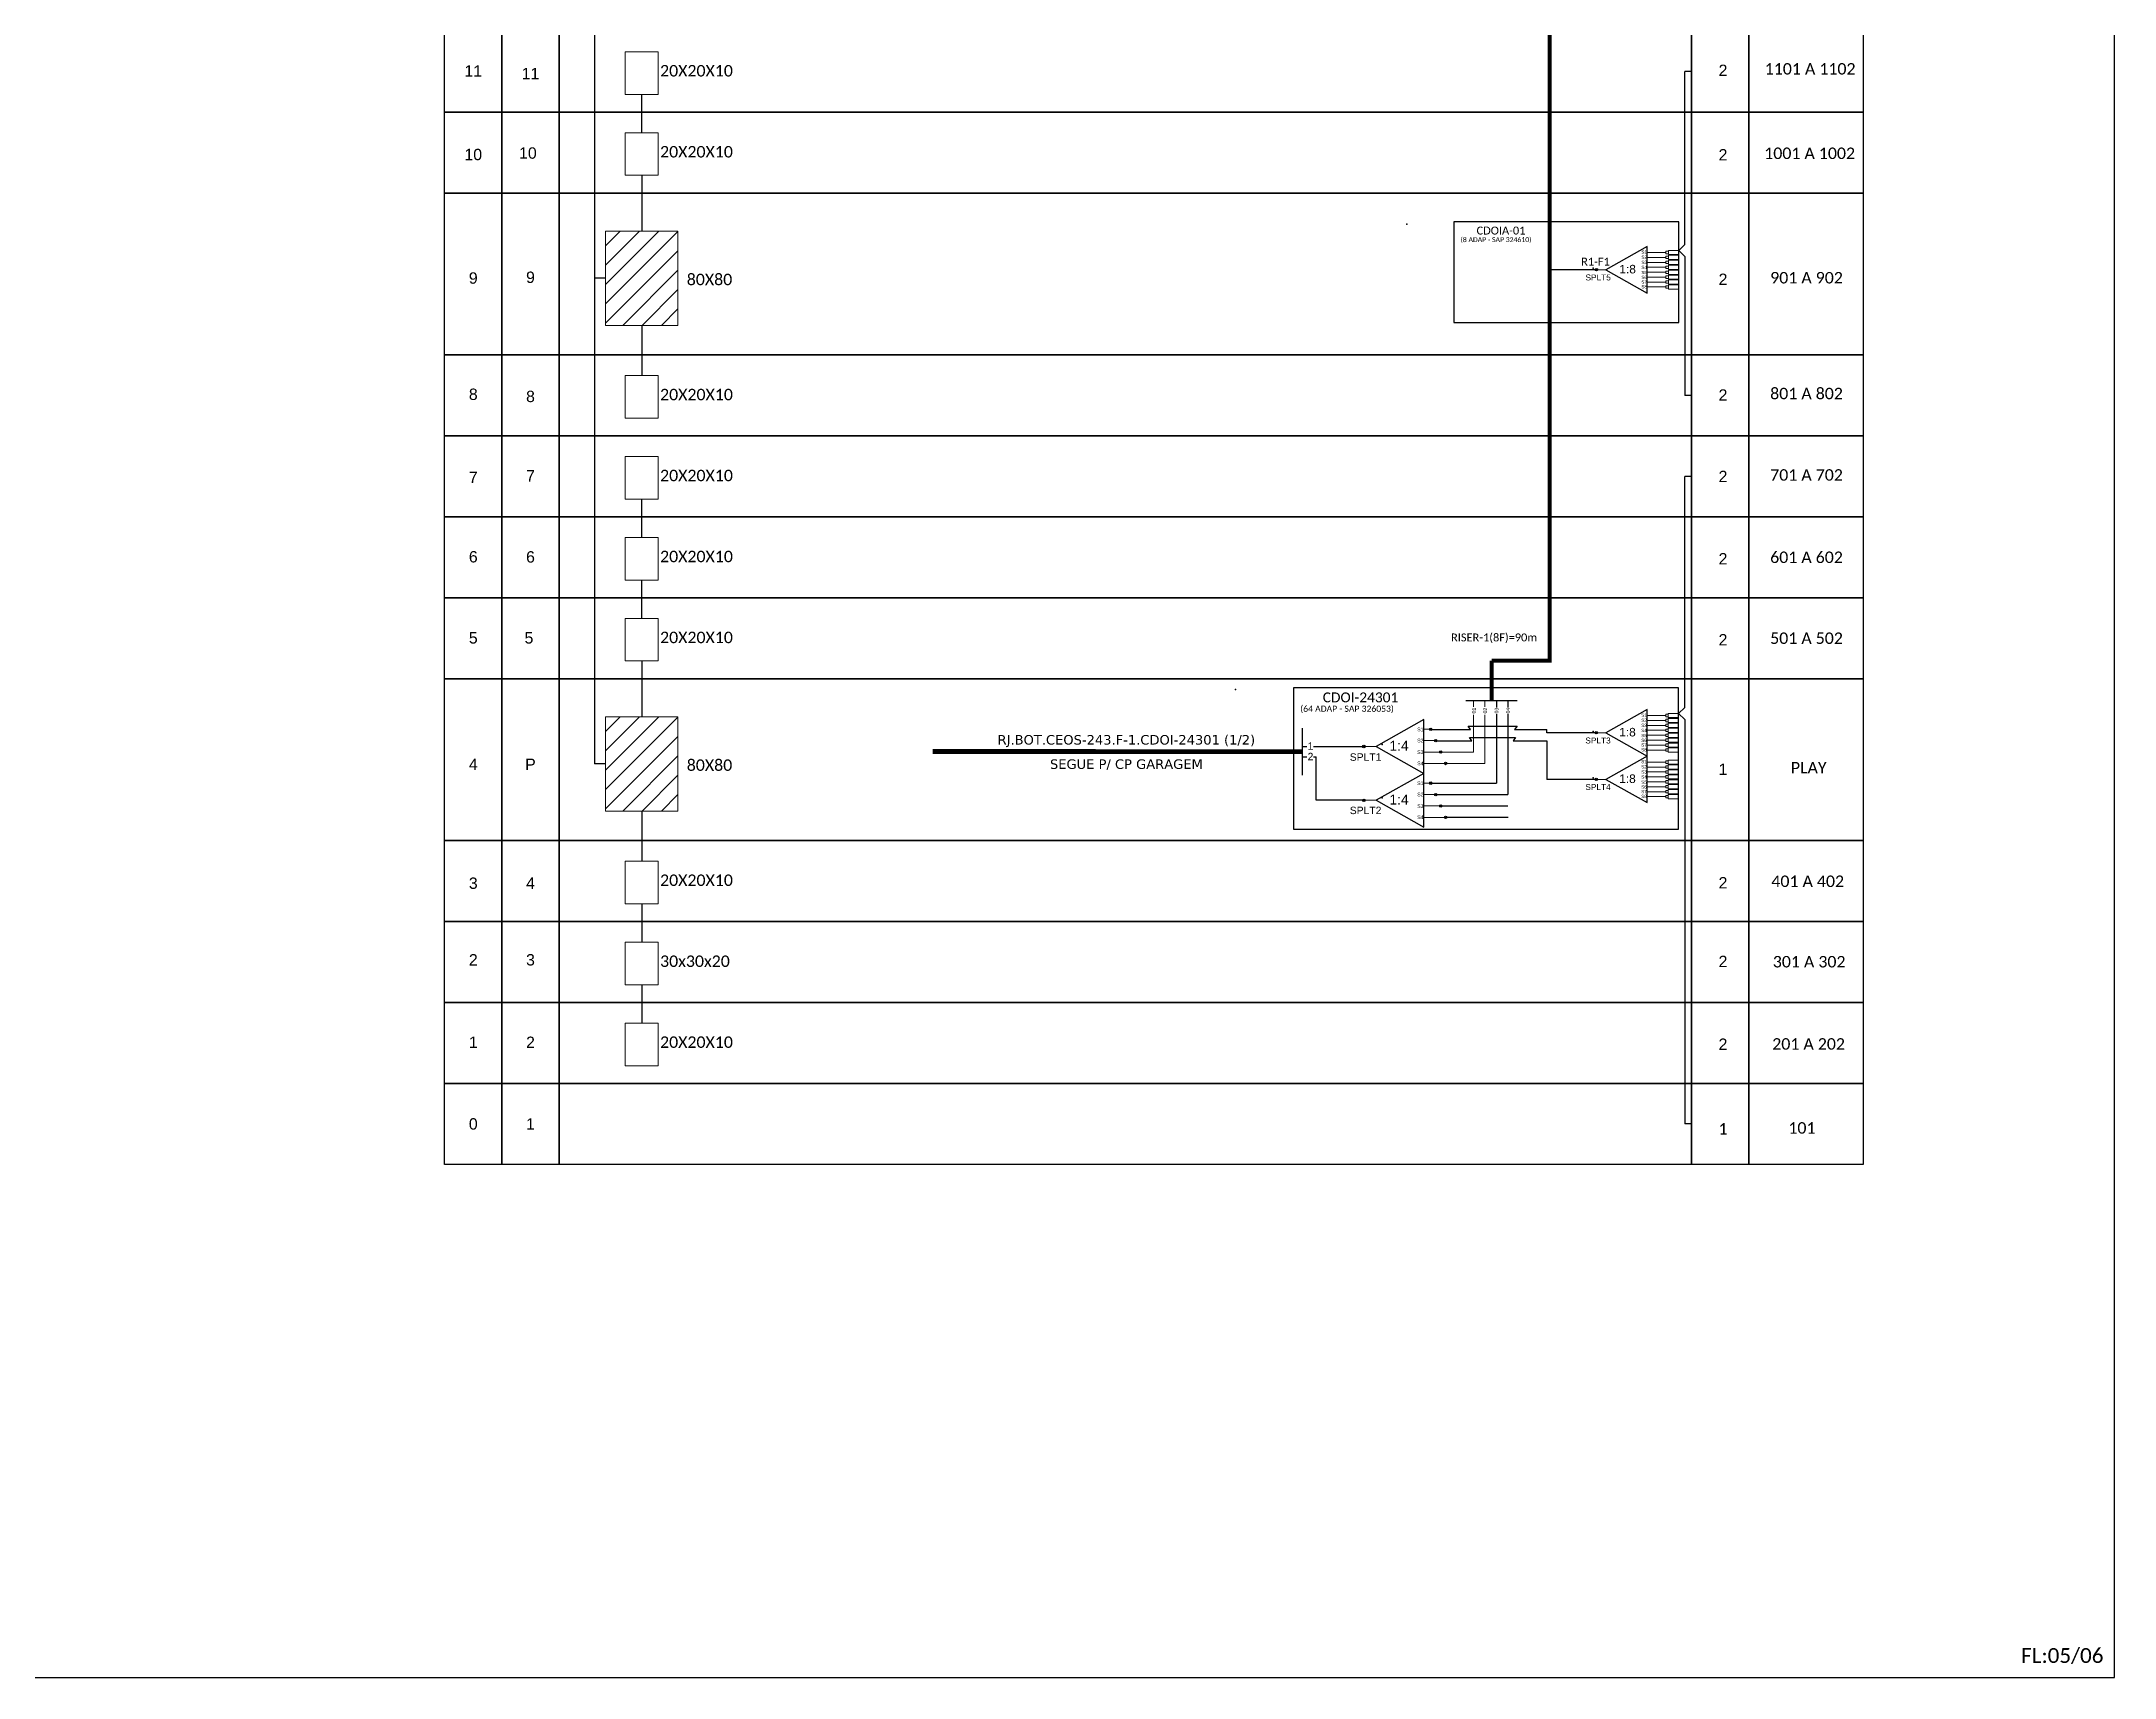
# Model space of a CAD drawing. Header units: inches. Extents: x 2352 to 7774, y -43 to 551.
# Drawn here: x 6444.4 to 6863.7, y -43.2 to 287.8 of the extents above; entities that cross this region are included whole.
import ezdxf
from ezdxf.enums import TextEntityAlignment as Align

# ---------------------------------------------------------------- set-up
doc = ezdxf.new("R2010")
doc.units = ezdxf.units.IN
doc.header["$MEASUREMENT"] = 0
doc.layers.add('40.1-ETIQUETAS', color=1, linetype='Continuous', lineweight=20)
doc.styles.add('ARIAL', font='arial.ttf')
doc.styles.add('siredit', font='verdana.ttf')
doc.styles.add('WMF-Calibri0', font='calibri.ttf')
doc.linetypes.add('RESERVA', pattern='A,0.5,-0.15,["RESERVA",Standard,S=0.18,R=0,X=0,Y=-0.1],-1.3', length=1.95)

# ---------------------------------------------------------------- blocks, each defined once
blk = doc.blocks.new('SPLT_1-8_SC-APC')
at = {"color": 1}
blk.add_lwpolyline([(-7.37, -2.1), (-17.04, -7.55), (-7.37, -13), (-7.37, -2.1)], dxfattribs=at)
at = {"color": 3, "lineweight": 0}
for points in [[(-2.99, -3.51), (-7.37, -3.51)], [(-7.37, -4.66), (-2.99, -4.66)], [(-2.41, -3.02), (-2.41, -4)], [(-2.41, -3.02), (0, -3.02)], [(-2.41, -4), (0, -4)], [(-2.41, -4.17), (-2.41, -5.16)], [(-2.41, -4.17), (0, -4.17)], [(-7.37, -5.82), (-2.99, -5.82)], [(-7.37, -6.97), (-2.99, -6.97)], [(-7.37, -8.12), (-2.99, -8.12)], [(-7.37, -9.28), (-2.99, -9.28)], [(-2.41, -5.16), (0, -5.16)], [(-2.41, -5.32), (-2.41, -6.31)], [(-2.41, -5.32), (0, -5.32)], [(-2.41, -6.31), (0, -6.31)], [(-2.41, -6.48), (-2.41, -7.46)], [(-2.41, -6.48), (0, -6.48)], [(-2.41, -7.46), (0, -7.46)], [(-2.41, -7.63), (-2.41, -8.62)], [(-2.41, -7.63), (0, -7.63)], [(-2.41, -8.62), (0, -8.62)], [(-2.41, -8.78), (-2.41, -9.77)], [(-2.41, -8.78), (0, -8.78)], [(-7.37, -10.43), (-2.99, -10.43)], [(-7.37, -11.58), (-2.99, -11.58)], [(-2.41, -9.77), (0, -9.77)], [(-2.41, -9.94), (-2.41, -10.92)], [(-2.41, -9.94), (0, -9.94)], [(-2.41, -10.92), (0, -10.92)], [(-2.41, -11.09), (-2.41, -12.08)], [(-2.41, -11.09), (0, -11.09)], [(-2.41, -12.08), (0, -12.08)]]:
    blk.add_lwpolyline(points, dxfattribs=at)
for points in [[(-2.99, -3.22), (-2.41, -3.22), (-2.41, -3.8), (-2.99, -3.8)], [(-2.99, -4.38), (-2.41, -4.38), (-2.41, -4.95), (-2.99, -4.95)], [(-2.99, -5.53), (-2.41, -5.53), (-2.41, -6.1), (-2.99, -6.1)], [(-2.99, -6.68), (-2.41, -6.68), (-2.41, -7.26), (-2.99, -7.26)], [(-2.99, -7.84), (-2.41, -7.84), (-2.41, -8.41), (-2.99, -8.41)], [(-2.99, -8.99), (-2.41, -8.99), (-2.41, -9.56), (-2.99, -9.56)], [(-2.99, -10.14), (-2.41, -10.14), (-2.41, -10.72), (-2.99, -10.72)], [(-2.99, -11.3), (-2.41, -11.3), (-2.41, -11.87), (-2.99, -11.87)]]:
    blk.add_lwpolyline(points, close=True, dxfattribs=at)
at = {"color": 1, "lineweight": 0}
blk.add_lwpolyline([(-17.04, -7.55), (-19.26, -7.55)], dxfattribs=at)
at = {"color": 1, "style": 'ARIAL'}
for s, height, p in [('S1', 0.75, (-8.74, -3.78)), ('S2', 0.75, (-8.74, -4.97)), ('1:8', 2, (-13.91, -8.4)), ('S3', 0.75, (-8.74, -6.18)), ('S4', 0.75, (-8.74, -7.36)), ('S5', 0.75, (-8.74, -8.57)), ('S6', 0.75, (-8.74, -9.69)), ('S7', 0.75, (-8.74, -10.78)), ('S8', 0.75, (-8.74, -11.9))]:
    blk.add_text(s, height=height, dxfattribs=at).set_placement(p)
blk = doc.blocks.new('SPLITTER_')
blk.add_point((0, 0))
at = {"style": 'ARIAL', "flags": 4}
blk.add_attdef('SPLT', (0, -3.26), '', height=1.5, dxfattribs=at)
blk = doc.blocks.new('A$C415C251F')
at = {"color": 3}
blk.add_point((0, 0), dxfattribs=at)
blk = doc.blocks.new('LEG_CDOIA8_C-SPLT_ESQ')
at = {"color": 3, "extrusion": (0, 0, -1), "xscale": -1, "zscale": -1}
blk.add_blockref('A$C415C251F', (0, 0), dxfattribs=at)
at = {"color": 1, "style": 'WMF-Calibri0', "flags": 4}
blk.add_attdef('MODELO', text='', height=1.5, dxfattribs=at).set_placement((22.54, -4.54), align=Align.CENTER)
blk.add_attdef('CDO', (21.44, -2.61), '', height=2, dxfattribs=at)
at = {"style": 'ARIAL', "flags": 4}
blk.add_attdef('SPLITAGEM', text='', height=1.5, dxfattribs=at).set_placement((18.61, -12.59), align=Align.CENTER)
blk = doc.blocks.new('SPLT_1-4_DIV_DIR')
h = blk.add_hatch(color=3)
h.dxf.hatch_style = 1
edge = h.paths.add_edge_path()
edge.add_arc((13.27, 3.47), 0.242, 0, 360)
h = blk.add_hatch(color=3)
h.dxf.hatch_style = 1
edge = h.paths.add_edge_path()
edge.add_arc((14.27, 1.17), 0.242, 0, 360)
h = blk.add_hatch(color=3)
h.dxf.hatch_style = 1
edge = h.paths.add_edge_path()
edge.add_arc((15.27, -1.14), 0.242, 0, 360)
h = blk.add_hatch(color=3)
h.dxf.hatch_style = 1
edge = h.paths.add_edge_path()
edge.add_arc((16.27, -3.45), 0.242, 0, 360)
at = {"color": 1}
blk.add_lwpolyline([(11.89, 5.45), (2.22, 0), (11.89, -5.45), (11.89, 5.45)], dxfattribs=at)
at = {"color": 1, "lineweight": 0}
blk.add_lwpolyline([(2.22, 0), (0, 0)], dxfattribs=at)
at = {"color": 7, "lineweight": 0}
for points in [[(13.27, 3.47), (11.89, 3.47)], [(11.89, 1.17), (14.27, 1.17)], [(11.89, -1.14), (15.27, -1.14)], [(11.89, -3.45), (16.27, -3.45)]]:
    blk.add_lwpolyline(points, dxfattribs=at)
at = {"color": 3}
for centre in [(13.27, 3.47), (14.27, 1.17), (15.27, -1.14), (16.27, -3.45)]:
    blk.add_circle(centre, 0.242, dxfattribs=at)
at = {"color": 1, "style": 'ARIAL'}
for s, height, p in [('1:4', 2, (4.91, -0.85)), ('S1', 0.75, (10.52, 3.07)), ('S2', 0.75, (10.52, 0.81)), ('S3', 0.75, (10.52, -1.54)), ('S4', 0.75, (10.52, -3.8))]:
    blk.add_text(s, height=height, dxfattribs=at).set_placement(p)

msp = doc.modelspace()

# ---------------------------------------------------------------- hatches: boundary and pattern name
h = msp.add_hatch()
h.set_pattern_fill('ANSI31', color=1, scale=22.150909, style=0)
h.set_pattern_definition([(45, (-270.7667, -384.188), (-1.9578823, 1.9578823), [])])
h.paths.add_polyline_path([(6573.16, 249.41), (6558.49, 249.41), (6558.49, 230.32), (6573.16, 230.32)])
h = msp.add_hatch(color=3)
h.dxf.hatch_style = 1
edge = h.paths.add_edge_path()
edge.add_arc((6758.93, 241.58), 0.242, 0, 360)
h = msp.add_hatch()
h.set_pattern_fill('ANSI31', color=1, scale=22.150909, style=0)
h.set_pattern_definition([(45, (-270.7667, -482.419), (-1.9578823, 1.9578823), [])])
h.paths.add_polyline_path([(6573.16, 151.18), (6558.49, 151.18), (6558.49, 132.09), (6573.16, 132.09)])
h = msp.add_hatch(color=3)
h.dxf.hatch_style = 1
edge = h.paths.add_edge_path()
edge.add_arc((6758.89, 147.93), 0.242, 0, 360)
h = msp.add_hatch(color=3)
h.dxf.hatch_style = 1
edge = h.paths.add_edge_path()
edge.add_arc((6711.89, 145.16), 0.256, 0, 360)
h = msp.add_hatch(color=3)
h.dxf.hatch_style = 1
edge = h.paths.add_edge_path()
edge.add_arc((6758.89, 138.51), 0.242, 0, 360)
h = msp.add_hatch(color=3)
h.dxf.hatch_style = 1
edge = h.paths.add_edge_path()
edge.add_arc((6711.89, 134.27), 0.256, 0, 360)

# ---------------------------------------------------------------- linework, layer by layer
at = {"color": 3}
for p, q in [((6565.82, 269.3), (6565.82, 277.05)), ((6565.82, 187.44), (6565.82, 195.2)), ((6565.82, 171.07), (6565.82, 178.82)), ((6758.89, 147.93), (6748.9, 147.93)), ((6565.9, 105.58), (6565.9, 113.34)), ((6565.9, 89.21), (6565.9, 96.96))]:
    msp.add_line(p, q, dxfattribs=at)
at = {"color": 2}
msp.add_line((6758.89, 138.51), (6748.9, 138.51), dxfattribs=at)
msp.add_lwpolyline([(6025.14, -43.15), (6863.71, -43.15), (6863.71, 550.85), (6025.14, 550.85), (6025.14, -43.15)])
at = {"color": 5, "const_width": 0.8}
for points in [[(6749.45, 454.41), (6749.45, 162.51), (6737.72, 162.51)], [(6737.72, 154.45), (6737.72, 162.51)]]:
    msp.add_lwpolyline(points, dxfattribs=at)
at = {"color": 3}
for points in [[(6558.49, 452.7), (6556.26, 452.7), (6556.26, 141.63)], [(6776.82, 246.7), (6776.82, 281.65)], [(6778.14, 281.65), (6776.82, 281.65)], [(6565.82, 260.68), (6565.82, 249.41)], [(6776.82, 246.7), (6775.57, 245.49), (6776.82, 244.28), (6776.82, 244.28)], [(6776.82, 244.28), (6776.82, 216.16)], [(6558.49, 239.86), (6556.26, 239.86)], [(6565.82, 230.32), (6565.82, 220.19)], [(6778.14, 216.16), (6776.82, 216.16)], [(6776.79, 153.05), (6776.79, 199.79)], [(6778.14, 199.79), (6776.79, 199.79)], [(6565.82, 162.45), (6565.82, 151.18)], [(6776.79, 153.05), (6775.54, 151.84), (6776.79, 150.63), (6776.79, 150.63)], [(6725.65, 148.59), (6733.44, 148.59)], [(6733.44, 148.59), (6732.97, 149.28), (6742.88, 149.28), (6742.37, 148.59)], [(6742.37, 148.59), (6748.9, 148.59)], [(6748.9, 147.93), (6748.9, 148.59)], [(6776.79, 150.63), (6776.82, 68.81)], [(6699.42, 145.16), (6700.36, 145.16)], [(6701.67, 145.16), (6711.89, 145.16)], [(6558.49, 141.63), (6556.26, 141.63)], [(6565.82, 132.09), (6565.82, 121.96)], [(6778.14, 68.81), (6776.82, 68.81)]]:
    msp.add_lwpolyline(points, dxfattribs=at)
for points in [[(6525.97, 289.83), (6537.55, 289.83), (6537.55, 273.46), (6525.97, 273.46)], [(6537.55, 289.83), (6549.12, 289.83), (6549.12, 273.46), (6537.55, 273.46)], [(6549.12, 289.83), (6778.14, 289.83), (6778.14, 273.46), (6549.12, 273.46)], [(6778.14, 289.83), (6789.71, 289.83), (6789.71, 273.46), (6778.14, 273.46)], [(6789.71, 289.83), (6812.86, 289.83), (6812.86, 273.46), (6789.71, 273.46)], [(6525.97, 273.46), (6537.55, 273.46), (6537.55, 257.09), (6525.97, 257.09)], [(6537.55, 273.46), (6549.12, 273.46), (6549.12, 257.09), (6537.55, 257.09)], [(6549.12, 273.46), (6778.14, 273.46), (6778.14, 257.09), (6549.12, 257.09)], [(6778.14, 273.46), (6789.71, 273.46), (6789.71, 257.09), (6778.14, 257.09)], [(6789.71, 273.46), (6812.86, 273.46), (6812.86, 257.09), (6789.71, 257.09)], [(6525.97, 257.09), (6537.55, 257.09), (6537.55, 224.35), (6525.97, 224.35)], [(6537.55, 257.09), (6549.12, 257.09), (6549.12, 224.35), (6537.55, 224.35)], [(6549.12, 257.09), (6778.14, 257.09), (6778.14, 224.35), (6549.12, 224.35)], [(6778.14, 257.09), (6789.71, 257.09), (6789.71, 224.35), (6778.14, 224.35)], [(6789.71, 257.09), (6812.86, 257.09), (6812.86, 224.35), (6789.71, 224.35)], [(6525.97, 224.35), (6537.55, 224.35), (6537.55, 207.97), (6525.97, 207.97)], [(6537.55, 224.35), (6549.12, 224.35), (6549.12, 207.97), (6537.55, 207.97)], [(6549.12, 224.35), (6778.14, 224.35), (6778.14, 207.97), (6549.12, 207.97)], [(6778.14, 224.35), (6789.71, 224.35), (6789.71, 207.97), (6778.14, 207.97)], [(6789.71, 224.35), (6812.86, 224.35), (6812.86, 207.97), (6789.71, 207.97)], [(6525.97, 207.97), (6537.55, 207.97), (6537.55, 191.6), (6525.97, 191.6)], [(6537.55, 207.97), (6549.12, 207.97), (6549.12, 191.6), (6537.55, 191.6)], [(6549.12, 207.97), (6778.14, 207.97), (6778.14, 191.6), (6549.12, 191.6)], [(6778.14, 207.97), (6789.71, 207.97), (6789.71, 191.6), (6778.14, 191.6)], [(6789.71, 207.97), (6812.86, 207.97), (6812.86, 191.6), (6789.71, 191.6)], [(6525.97, 191.6), (6537.55, 191.6), (6537.55, 175.23), (6525.97, 175.23)], [(6537.55, 191.6), (6549.12, 191.6), (6549.12, 175.23), (6537.55, 175.23)], [(6549.12, 191.6), (6778.14, 191.6), (6778.14, 175.23), (6549.12, 175.23)], [(6778.14, 191.6), (6789.71, 191.6), (6789.71, 175.23), (6778.14, 175.23)], [(6789.71, 191.6), (6812.86, 191.6), (6812.86, 175.23), (6789.71, 175.23)], [(6525.97, 175.23), (6537.55, 175.23), (6537.55, 158.86), (6525.97, 158.86)], [(6537.55, 175.23), (6549.12, 175.23), (6549.12, 158.86), (6537.55, 158.86)], [(6549.12, 175.23), (6778.14, 175.23), (6778.14, 158.86), (6549.12, 158.86)], [(6778.14, 175.23), (6789.71, 175.23), (6789.71, 158.86), (6778.14, 158.86)], [(6789.71, 175.23), (6812.86, 175.23), (6812.86, 158.86), (6789.71, 158.86)], [(6525.97, 158.86), (6537.55, 158.86), (6537.55, 126.11), (6525.97, 126.11)], [(6537.55, 158.86), (6549.12, 158.86), (6549.12, 126.11), (6537.55, 126.11)], [(6549.12, 158.86), (6778.14, 158.86), (6778.14, 126.11), (6549.12, 126.11)], [(6778.14, 158.86), (6789.71, 158.86), (6789.71, 126.11), (6778.14, 126.11)], [(6789.71, 158.86), (6812.86, 158.86), (6812.86, 126.11), (6789.71, 126.11)], [(6525.97, 126.11), (6537.55, 126.11), (6537.55, 109.74), (6525.97, 109.74)], [(6537.55, 126.11), (6549.12, 126.11), (6549.12, 109.74), (6537.55, 109.74)], [(6549.12, 126.11), (6778.14, 126.11), (6778.14, 109.74), (6549.12, 109.74)], [(6778.14, 126.11), (6789.71, 126.11), (6789.71, 109.74), (6778.14, 109.74)], [(6789.71, 126.11), (6812.86, 126.11), (6812.86, 109.74), (6789.71, 109.74)], [(6525.97, 109.74), (6537.55, 109.74), (6537.55, 93.37), (6525.97, 93.37)], [(6537.55, 109.74), (6549.12, 109.74), (6549.12, 93.37), (6537.55, 93.37)], [(6549.12, 109.74), (6778.14, 109.74), (6778.14, 93.37), (6549.12, 93.37)], [(6778.14, 109.74), (6789.71, 109.74), (6789.71, 93.37), (6778.14, 93.37)], [(6789.71, 109.74), (6812.86, 109.74), (6812.86, 93.37), (6789.71, 93.37)], [(6525.97, 93.37), (6537.55, 93.37), (6537.55, 77), (6525.97, 77)], [(6537.55, 93.37), (6549.12, 93.37), (6549.12, 77), (6537.55, 77)], [(6549.12, 93.37), (6778.14, 93.37), (6778.14, 77), (6549.12, 77)], [(6778.14, 93.37), (6789.71, 93.37), (6789.71, 77), (6778.14, 77)], [(6789.71, 93.37), (6812.86, 93.37), (6812.86, 77), (6789.71, 77)], [(6525.97, 77), (6537.55, 77), (6537.55, 60.63), (6525.97, 60.63)], [(6537.55, 77), (6549.12, 77), (6549.12, 60.63), (6537.55, 60.63)], [(6549.12, 77), (6778.14, 77), (6778.14, 60.63), (6549.12, 60.63)], [(6778.14, 77), (6789.71, 77), (6789.71, 60.63), (6778.14, 60.63)], [(6789.71, 77), (6812.86, 77), (6812.86, 60.63), (6789.71, 60.63)]]:
    msp.add_lwpolyline(points, close=True)
at = {"color": 0, "lineweight": 0}
for points in [[(6562.51, 285.67), (6569.13, 285.67), (6569.13, 277.05), (6562.51, 277.05)], [(6562.51, 269.3), (6569.13, 269.3), (6569.13, 260.68), (6562.51, 260.68)], [(6562.51, 220.19), (6569.13, 220.19), (6569.13, 211.57), (6562.51, 211.57)], [(6562.51, 203.82), (6569.13, 203.82), (6569.13, 195.2), (6562.51, 195.2)], [(6562.51, 187.44), (6569.13, 187.44), (6569.13, 178.82), (6562.51, 178.82)], [(6562.51, 171.07), (6569.13, 171.07), (6569.13, 162.45), (6562.51, 162.45)], [(6562.51, 121.96), (6569.13, 121.96), (6569.13, 113.34), (6562.51, 113.34)], [(6562.51, 105.58), (6569.13, 105.58), (6569.13, 96.96), (6562.51, 96.96)], [(6562.51, 89.21), (6569.13, 89.21), (6569.13, 80.59), (6562.51, 80.59)]]:
    msp.add_lwpolyline(points, close=True, dxfattribs=at)
at = {"color": 1, "lineweight": 0}
for points in [[(6558.49, 249.41), (6573.16, 249.41), (6573.16, 230.32), (6558.49, 230.32)], [(6558.49, 151.18), (6573.16, 151.18), (6573.16, 132.09), (6558.49, 132.09)]]:
    msp.add_lwpolyline(points, close=True, dxfattribs=at)
at = {"color": 1}
for points in [[(6775.57, 251.24), (6730.05, 251.24), (6730.05, 230.92), (6775.57, 230.92)], [(6775.54, 157.03), (6697.66, 157.03), (6697.66, 128.41), (6775.54, 128.41)]]:
    msp.add_lwpolyline(points, close=True, dxfattribs=at)
at = {"color": 5}
for points in [[(6758.93, 241.58), (6749.45, 241.58)], [(6732.53, 154.45), (6742.91, 154.45)], [(6738.68, 154.45), (6738.68, 153.01)], [(6738.68, 151.69), (6738.68, 137.74)], [(6740.99, 154.45), (6740.99, 153.01)], [(6740.99, 151.69), (6741, 135.44)], [(6725.42, 137.74), (6738.68, 137.74)], [(6726.42, 135.44), (6741, 135.44)]]:
    msp.add_lwpolyline(points, dxfattribs=at)
at = {"color": 5, "lineweight": 0}
for points in [[(6727.65, 144.03), (6734.05, 144.03), (6734.05, 151.57)], [(6728.65, 141.72), (6736.36, 141.72), (6736.36, 151.57)], [(6734.05, 154.45), (6734.05, 153.17)], [(6736.36, 154.45), (6736.36, 153.17)], [(6729.42, 148.59), (6729.42, 148.59)]]:
    msp.add_lwpolyline(points, dxfattribs=at)
at = {"color": 1}
msp.add_lwpolyline([(6699.42, 148.84), (6699.42, 139.39)], dxfattribs=at)
at = {"color": 2}
for points in [[(6733.71, 146.29), (6733.24, 146.98), (6742.56, 146.98), (6742.05, 146.29)], [(6699.42, 143.05), (6700.36, 143.05)], [(6701.67, 143.05), (6702.22, 143.05)], [(6711.89, 134.27), (6702.22, 134.27), (6702.22, 143.05)], [(6726.65, 146.29), (6733.71, 146.29)], [(6742.05, 146.29), (6748.9, 146.29)], [(6748.9, 146.29), (6748.9, 138.51)]]:
    msp.add_lwpolyline(points, dxfattribs=at)
at = {"color": 1, "const_width": 1}
msp.add_lwpolyline([(6624.66, 144.12), (6699.42, 144.11)], dxfattribs=at)
at = {"color": 8, "linetype": 'RESERVA', "ltscale": 4}
for points in [[(6727.42, 133.13), (6740.98, 133.13)], [(6728.42, 130.83), (6741.04, 130.83)]]:
    msp.add_lwpolyline(points, dxfattribs=at)
at = {"color": 3}
for centre, radius in [((6758.93, 241.58), 0.242), ((6758.89, 147.93), 0.242), ((6711.89, 145.16), 0.256), ((6758.89, 138.51), 0.242), ((6711.89, 134.27), 0.256)]:
    msp.add_circle(centre, radius, dxfattribs=at)

# ---------------------------------------------------------------- block references
ref = msp.add_blockref('LEG_CDOIA8_C-SPLT_ESQ', (6720.57, 250.8), dxfattribs=dict(at, xscale=0.8000000000465661, yscale=0.7999999999883585, zscale=0.8))
ref.add_attrib('CDO', 'CDOIA-01', (6734.68, 248.71), dxfattribs={"color": 1, "height": 1.6, "style": 'WMF-Calibri0'})
ref.add_attrib('MODELO', '(8 ADAP - SAP 324610)', dxfattribs={"color": 1, "height": 1, "style": 'WMF-Calibri0'}).set_placement((6738.61, 247.17), align=Align.CENTER)
at = {"color": 3, "xscale": 0.8640000000505097, "yscale": 0.8639999999874135, "zscale": 0.8640000000000001}
for p in [(6775.57, 248.1), (6775.54, 154.45), (6775.54, 145.03)]:
    msp.add_blockref('SPLT_1-8_SC-APC', p, dxfattribs=at)
ref = msp.add_blockref('SPLITTER_', (6758.26, 241.87), dxfattribs=dict(xscale=0.8000000000465661, yscale=0.7999999999883585, zscale=0.8))
ref.add_attrib('SPLT', 'SPLT5', (6756.71, 239.42), dxfattribs={"height": 1.2, "style": 'ARIAL'})
at = {"color": 3}
ref = msp.add_blockref('LEG_CDOIA8_C-SPLT_ESQ', (6685.94, 156.7), dxfattribs=at)
ref.add_attrib('CDO', 'CDOI-24301', (6703.57, 154.09), dxfattribs={"color": 1, "height": 2, "style": 'WMF-Calibri0'})
ref.add_attrib('MODELO', '(64 ADAP - SAP 326053)', dxfattribs={"color": 1, "height": 1.25, "style": 'WMF-Calibri0'}).set_placement((6708.48, 152.17), align=Align.CENTER)
for p in [(6712.15, 145.17), (6712.15, 134.27)]:
    msp.add_blockref('SPLT_1-4_DIV_DIR', p)
ref = msp.add_blockref('SPLITTER_', (6758.23, 148.22), dxfattribs=dict(xscale=0.8000000000465661, yscale=0.7999999999883585, zscale=0.8))
ref.add_attrib('SPLT', 'SPLT3', (6756.68, 145.77), dxfattribs={"height": 1.2, "style": 'ARIAL'})
ref = msp.add_blockref('SPLITTER_', (6715.56, 145.53), dxfattribs=dict(xscale=-1))
ref.add_attrib('SPLT', 'SPLT1', (6709.03, 142.27), dxfattribs={"height": 1.5, "style": 'ARIAL'})
ref = msp.add_blockref('SPLITTER_', (6758.23, 138.8), dxfattribs=dict(xscale=0.8000000000465661, yscale=0.7999999999883585, zscale=0.8))
ref.add_attrib('SPLT', 'SPLT4', (6756.68, 136.36), dxfattribs={"height": 1.2, "style": 'ARIAL'})
ref = msp.add_blockref('SPLITTER_', (6715.56, 134.74), dxfattribs=dict(xscale=-1))
ref.add_attrib('SPLT', 'SPLT2', (6709.03, 131.48), dxfattribs={"height": 1.5, "style": 'ARIAL'})

# ---------------------------------------------------------------- texts
for s, height, style, p in [('20X20X10', 2.317, 'WMF-Calibri0', (6569.54, 280.67)), ('1101 A 1102', 2.317, 'WMF-Calibri0', (6792.96, 281.06)), ('20X20X10', 2.317, 'WMF-Calibri0', (6569.54, 264.29)), ('1001 A 1002', 2.317, 'WMF-Calibri0', (6792.86, 263.98)), ('80X80', 2.317, 'WMF-Calibri0', (6574.94, 238.46)), ('901 A 902', 2.317, 'WMF-Calibri0', (6794.06, 238.81)), ('20X20X10', 2.317, 'WMF-Calibri0', (6569.54, 215.18)), ('801 A 802', 2.317, 'WMF-Calibri0', (6794.06, 215.39)), ('701 A 702', 2.317, 'WMF-Calibri0', (6794.06, 198.92)), ('20X20X10', 2.317, 'WMF-Calibri0', (6569.54, 198.81)), ('20X20X10', 2.317, 'WMF-Calibri0', (6569.54, 182.43)), ('601 A 602', 2.317, 'WMF-Calibri0', (6794.06, 182.27)), ('20X20X10', 2.317, 'WMF-Calibri0', (6569.54, 166.06)), ('501 A 502', 2.317, 'WMF-Calibri0', (6794.06, 165.9)), ('80X80', 2.317, 'WMF-Calibri0', (6574.94, 140.23)), ('2', 1.5, 'ARIAL', (6700.51, 142.38)), ('1', 1.5, 'ARIAL', (6700.51, 144.49)), ('PLAY', 2.317, 'WMF-Calibri0', (6798.24, 139.71)), ('20X20X10', 2.317, 'WMF-Calibri0', (6569.54, 116.95)), ('401 A 402', 2.317, 'WMF-Calibri0', (6794.3, 116.74)), ('30x30x20', 2.317, 'WMF-Calibri0', (6569.54, 100.57)), ('301 A 302', 2.317, 'WMF-Calibri0', (6794.59, 100.47)), ('20X20X10', 2.317, 'WMF-Calibri0', (6569.54, 84.2)), ('201 A 202', 2.317, 'WMF-Calibri0', (6794.48, 83.84)), ('101', 2.317, 'WMF-Calibri0', (6797.74, 66.85))]:
    msp.add_text(s, height=height, dxfattribs=dict(style=style)).set_placement(p)
at = {"color": 5, "style": 'WMF-Calibri0'}
for s, p in [('R1-F1', (6755.83, 242.43)), ('RISER-1(8F)=90m', (6729.52, 166.41))]:
    msp.add_text(s, height=1.6, dxfattribs=at).set_placement(p)
at = {"style": 'ARIAL'}
for s, p in [('01', (6734.1, 152.42)), ('02', (6736.42, 152.42)), ('03', (6738.73, 152.42)), ('04', (6741.04, 152.42))]:
    msp.add_text(s, height=0.75, rotation=90, dxfattribs=at).set_placement(p, align=Align.MIDDLE_CENTER)
at = {"lineweight": 0, "insert": (6844.82, -37.2), "char_height": 3, "width": 277.1819, "attachment_point": 1, "style": 'WMF-Calibri0'}
msp.add_mtext('FL:05/06', dxfattribs=at)
at = {"flags": 12}
for tag, height, style, p in [('11', 2.3, 'ARIAL', (6531.76, 281.78)), ('11', 2.3, 'ARIAL', (6543.33, 281.26)), ('2', 2.3, 'ARIAL', (6784.52, 281.91)), ('10', 2.3, 'ARIAL', (6531.76, 264.89)), ('10', 2.3, 'ARIAL', (6542.81, 265.19)), ('2', 2.3, 'ARIAL', (6784.52, 264.83)), ('9', 2.3, 'ARIAL', (6531.76, 239.91)), ('9', 2.3, 'ARIAL', (6543.33, 240.06)), ('2', 2.3, 'ARIAL', (6784.52, 239.65)), ('8', 2.3, 'ARIAL', (6531.76, 216.4)), ('8', 2.3, 'ARIAL', (6543.33, 215.96)), ('2', 2.3, 'ARIAL', (6784.52, 216.24)), ('7', 2.3, 'ARIAL', (6531.76, 199.59)), ('7', 2.3, 'ARIAL', (6543.33, 199.9)), ('2', 2.3, 'ARIAL', (6784.52, 199.77)), ('6', 2.3, 'ARIAL', (6531.76, 183.53)), ('6', 2.3, 'ARIAL', (6543.33, 183.5)), ('2', 2.3, 'ARIAL', (6784.52, 183.12)), ('5', 2.3, 'ARIAL', (6531.76, 167.13)), ('5', 2.3, 'ARIAL', (6543.02, 167.13)), ('2', 2.3, 'ARIAL', (6784.52, 166.74)), ('4', 2.3, 'ARIAL', (6531.76, 141.55)), ('P', 2.3, 'ARIAL', (6543.33, 141.55)), ('1', 2.3, 'ARIAL', (6784.52, 140.55)), ('3', 2.3, 'ARIAL', (6531.76, 117.51)), ('4', 2.3, 'ARIAL', (6543.33, 117.51)), ('2', 2.3, 'ARIAL', (6784.52, 117.59)), ('2', 2.3, 'ARIAL', (6531.76, 102.01)), ('3', 2.3, 'ARIAL', (6543.33, 102.01)), ('2', 2.3, 'ARIAL', (6784.52, 101.68)), ('1', 2.3, 'ARIAL', (6531.76, 85.33)), ('2', 2.3, 'ARIAL', (6543.33, 85.33)), ('2', 2.3, 'ARIAL', (6784.52, 84.94)), ('0', 2.3, 'ARIAL', (6531.76, 68.82)), ('1', 2.3, 'ARIAL', (6543.33, 68.82)), ('1', 2.317, 'WMF-Calibri0', (6784.52, 67.83))]:
    msp.add_attdef(tag, text='XX', height=height, dxfattribs=dict(at, style=style)).set_placement(p, align=Align.MIDDLE_CENTER)
at = {"layer": '40.1-ETIQUETAS', "color": 1, "style": 'siredit'}
msp.add_text('RJ.BOT.CEOS-243.F-1.CDOI-24301 (1/2)', height=1.9246, dxfattribs=at).set_placement((6663.85, 146.51), align=Align.MIDDLE_CENTER)
at = {"layer": '40.1-ETIQUETAS', "color": 0, "style": 'siredit'}
msp.add_text('SEGUE P/ CP GARAGEM', height=1.9246, dxfattribs=at).set_placement((6663.85, 141.59), align=Align.MIDDLE_CENTER)

doc.saveas('drawing.dxf')
